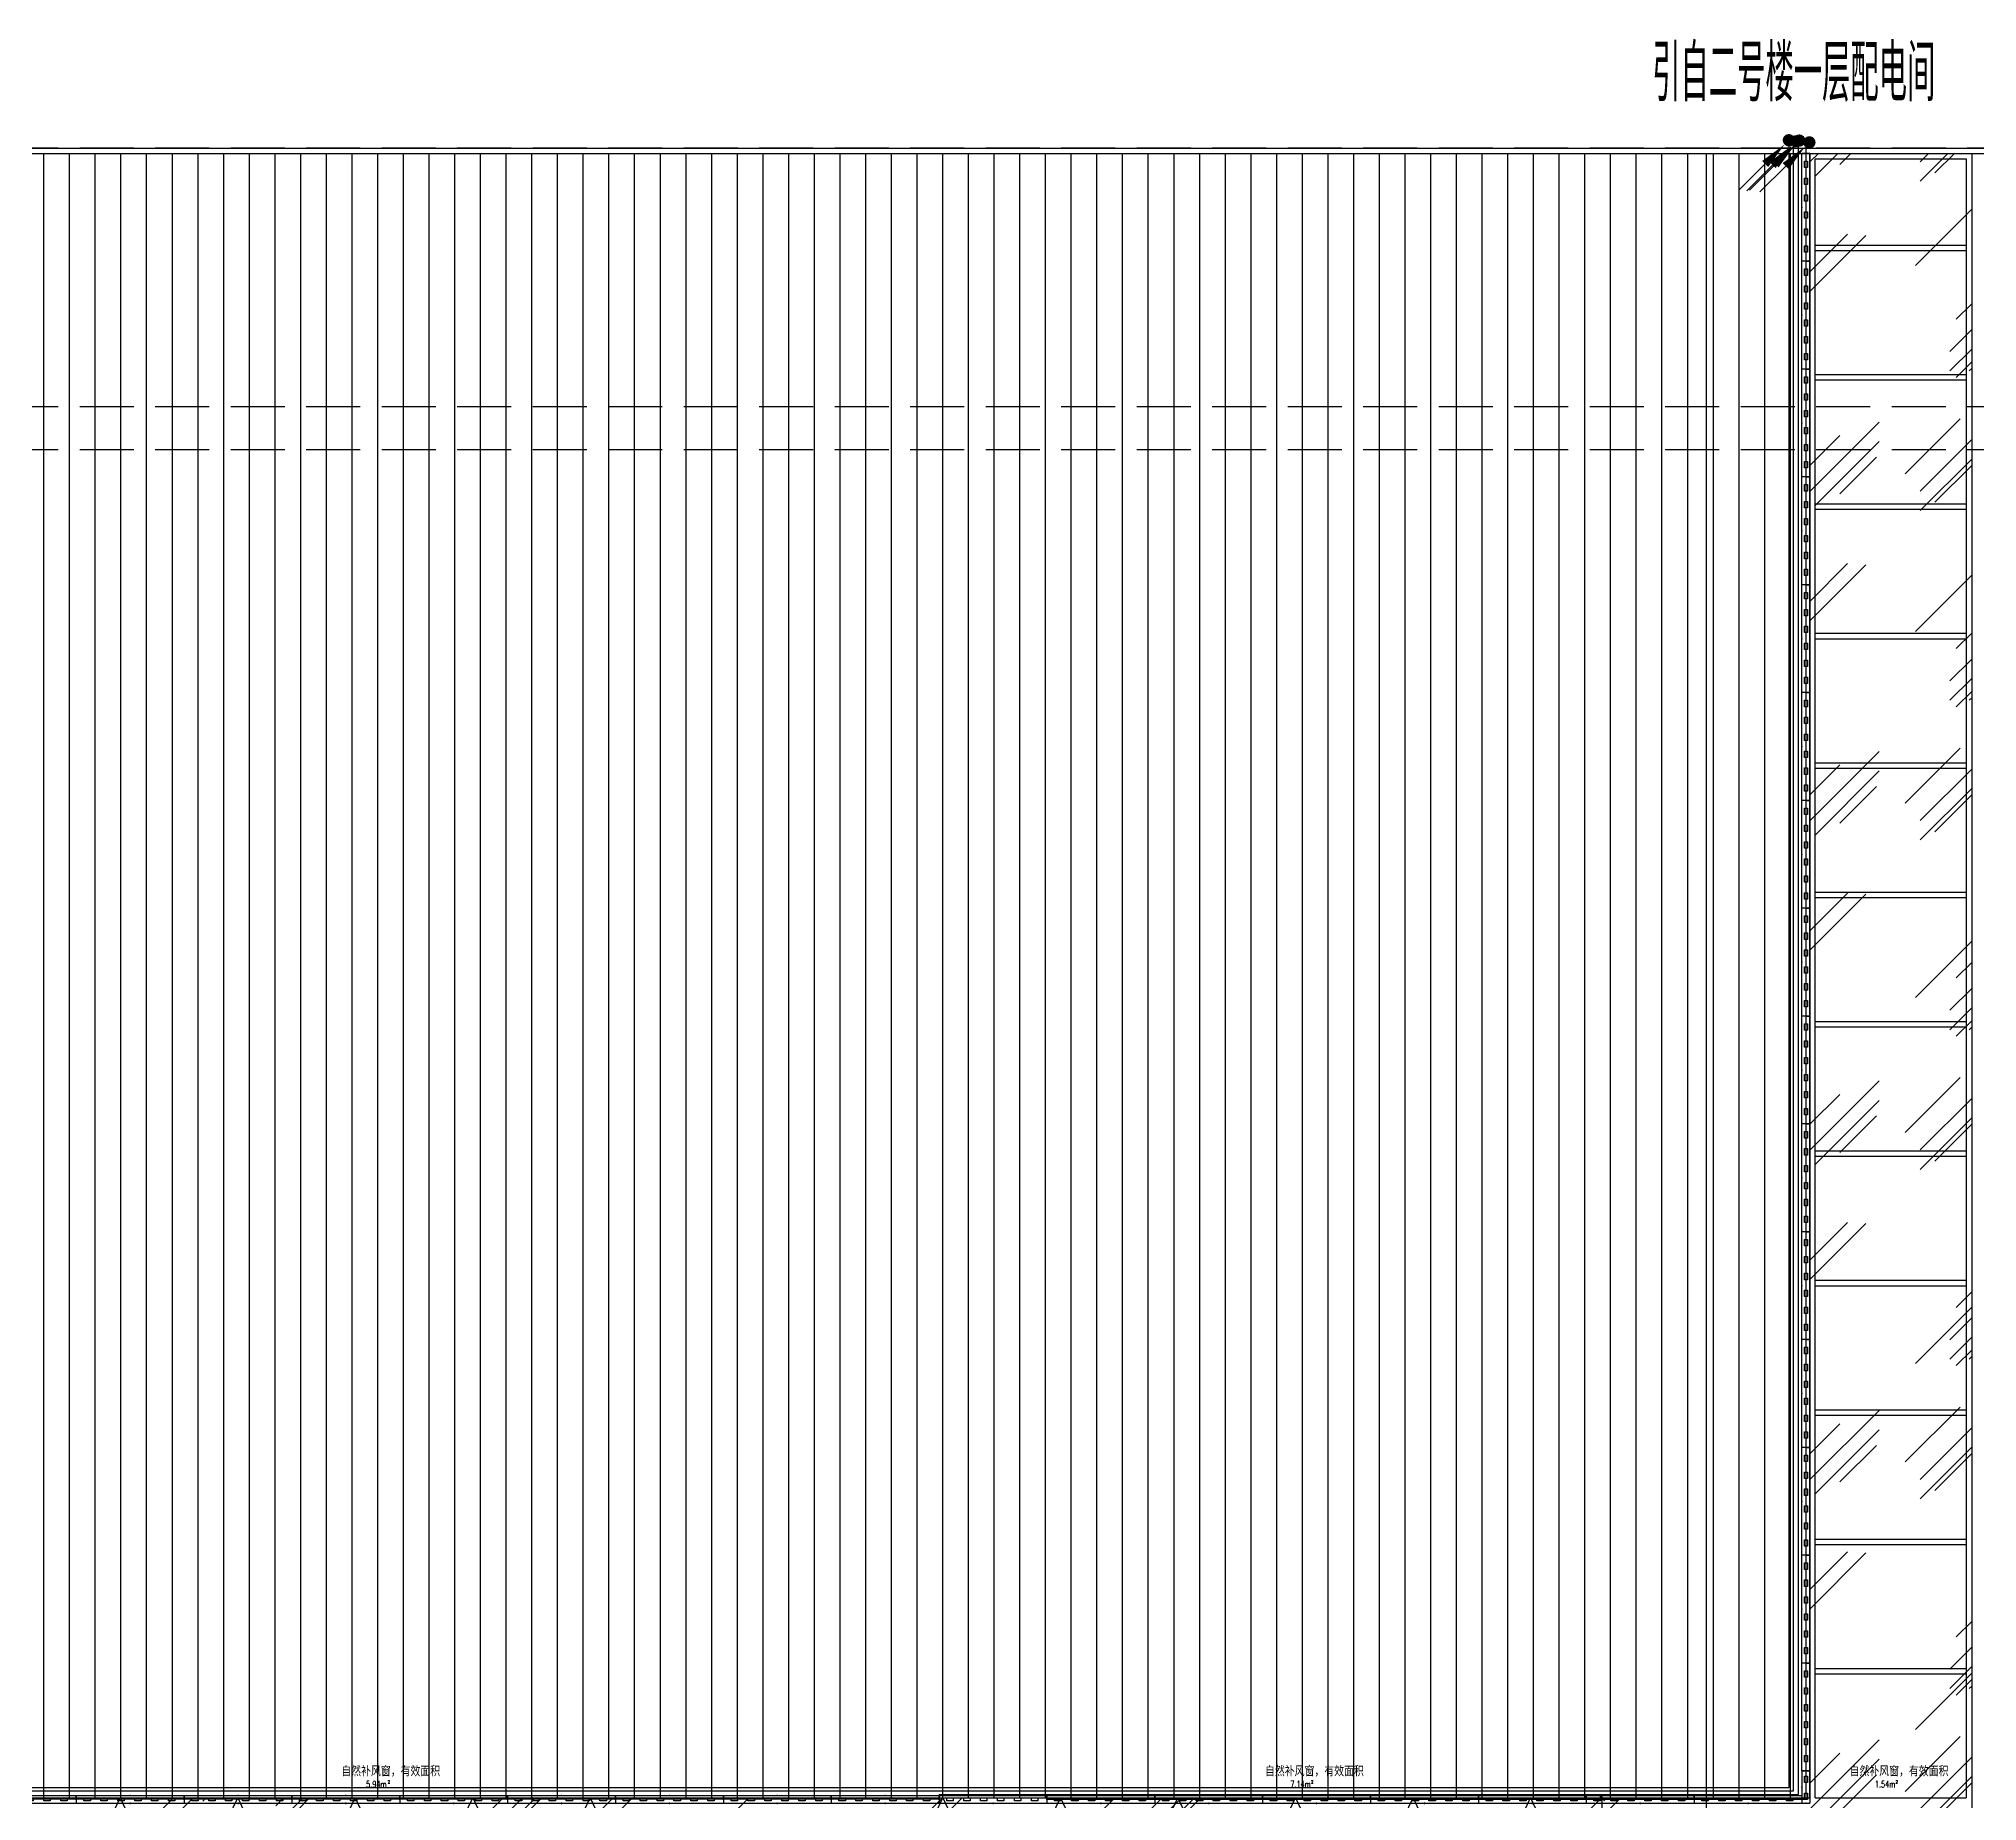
# Model space of a CAD drawing. Extents: x -2377130 to 293730, y -2 to 754590.
# Drawn here: x -1186316 to -1168344, y 519607 to 535951 of the extents above; entities that cross this region are included whole.
import ezdxf
from ezdxf.enums import TextEntityAlignment as Align

# ---------------------------------------------------------------- set-up
doc = ezdxf.new("R2010")
doc.units = 0
doc.header["$LTSCALE"] = 1000
doc.header["$MEASUREMENT"] = 0
doc.linetypes.add('__DASH', pattern=[0.35, 0.25, -0.1])
doc.linetypes.add('DOTE', pattern=[2.42, 2, -0.2, 0.02, -0.2])
doc.layers.add('.灯具', color=3, linetype='Continuous', lineweight=25)
doc.layers.add('A-WALL-HATCH', color=8, linetype='Continuous', lineweight=13)
for name, color, linetype in [('0 @ 1', 7, 'Continuous'), ('A-AXIS-DOTE', 14, 'DOTE'), ('A-AXIS-DP', 126, 'Continuous'), ('A-HATCH-2', 251, 'Continuous'), ('A-LIN-V', 9, 'Continuous'), ('A-WINDOW', 140, 'Continuous'), ('DIM-照明', 3, 'Continuous'), ('EQUIP-照明', 3, 'Continuous'), ('LWIRE', 4, 'Continuous'), ('SPACE', 7, 'Continuous')]:
    doc.layers.add(name, color=color, linetype=linetype)
doc.styles.add('_TCH_SPACE', font='SIMPLEX', dxfattribs={"height": 5, "bigfont": 'GBCBIG'})
doc.styles.add('_TEL_DIM', font='SIMPLEX', dxfattribs={"width": 0.8, "height": 3.5, "bigfont": 'HZTXT'})
doc.styles.get("Standard").update_dxf_attribs({"font": 'gbenor.shx', "bigfont": 'gbcbig.shx'})

# ---------------------------------------------------------------- blocks, each defined once
blk = doc.blocks.new('12ZA')
at = {"color": 3}
for p, q in [((11454727, 202786), (11455727, 202786)), ((11454727, 202712), (11454727, 202786)), ((11454727, 202712), (11454727, 202737)), ((11454812, 202763), (11454871, 202763)), ((11454812, 202734), (11454812, 202763)), ((11454871, 202734), (11454812, 202734)), ((11454871, 202763), (11454871, 202734)), ((11454969, 202763), (11455028, 202763)), ((11454969, 202734), (11454969, 202763)), ((11455028, 202734), (11454969, 202734)), ((11455028, 202763), (11455028, 202734)), ((11455126, 202763), (11455185, 202763)), ((11455126, 202734), (11455126, 202763)), ((11455185, 202734), (11455126, 202734)), ((11455185, 202763), (11455185, 202734)), ((11455283, 202763), (11455342, 202763)), ((11455283, 202734), (11455283, 202763)), ((11455342, 202734), (11455283, 202734)), ((11455342, 202763), (11455342, 202734)), ((11455439, 202763), (11455499, 202763)), ((11455439, 202734), (11455439, 202763)), ((11455499, 202734), (11455439, 202734)), ((11455499, 202763), (11455499, 202734)), ((11455596, 202763), (11455656, 202763)), ((11455596, 202734), (11455596, 202763)), ((11455656, 202734), (11455596, 202734)), ((11455656, 202763), (11455656, 202734)), ((11455727, 202712), (11455727, 202786)), ((11455727, 202737), (11455727, 202712)), ((11455727, 202712), (11454727, 202712))]:
    blk.add_line(p, q, dxfattribs=at)
for p in [(11454727, 202749), (11454727, 202749), (11454727, 202749), (11455227, 202786), (11455227, 202786), (11455227, 202786), (11455727, 202749), (11455727, 202749), (11455727, 202749), (11455727, 202749), (11455727, 202749), (11455227, 202712), (11455227, 202712), (11455227, 202712)]:
    blk.add_point(p, dxfattribs=at)
at = {"color": 3, "style": '_TEL_DIM', "flags": 1}
for tag in ['REMARK', 'A']:
    blk.add_attdef(tag, text='', height=0.01, dxfattribs=at).set_placement((11455227, 202712), align=Align.MIDDLE_CENTER)
blk = doc.blocks.new('$equip_U$00000141(SEELE-PC)')
at = {"color": 8}
for p in [(-1, 0), (0, 0.074), (0, -0.074), (1, -0.024)]:
    blk.add_point(p, dxfattribs=at)
at = {"color": 8, "xscale": 0.002, "yscale": 0.002, "zscale": 0.002}
blk.add_blockref('12ZA', (-22910.454, -405.497), dxfattribs=at)
at = {"color": 7, "style": '_TEL_DIM', "flags": 1}
for tag in ['A', 'REMARK']:
    blk.add_attdef(tag, text='', height=0.00002, dxfattribs=at).set_placement((0, 0), align=Align.MIDDLE_CENTER)
blk = doc.blocks.new('$equip_U$00000080(LAPTOP-0UNQ9FSO)')
at = {"color": 4}
blk.add_blockref('$equip_U$00000141(SEELE-PC)', (1, 0.074), dxfattribs=at)
at = {"color": 7, "style": '_TEL_DIM', "flags": 1}
for tag in ['A', 'REMARK']:
    blk.add_attdef(tag, text='', height=0.00002, dxfattribs=at).set_placement((0, 0), align=Align.MIDDLE_CENTER)
blk = doc.blocks.new('az6')
at = {"color": 3}
for p, q in [((11456875, 202786), (11457175, 202786)), ((11456875, 202712), (11456875, 202786)), ((11456875, 202712), (11456875, 202737)), ((11456875, 202712), (11456875, 202737)), ((11456924, 202763), (11456983, 202763)), ((11456924, 202734), (11456924, 202763)), ((11456983, 202734), (11456924, 202734)), ((11456983, 202763), (11456983, 202734)), ((11457081, 202763), (11457140, 202763)), ((11457081, 202734), (11457081, 202763)), ((11457140, 202734), (11457081, 202734)), ((11457140, 202763), (11457140, 202734)), ((11457175, 202712), (11457175, 202786)), ((11457175, 202712), (11456875, 202712)), ((11457175, 202712), (11456875, 202712))]:
    blk.add_line(p, q, dxfattribs=at)
blk = doc.blocks.new('$equip_U$00000143(SEELE-PC)')
at = {"color": 8}
for p in [(-0.3, 0), (0, 0.074), (0.3, 0), (0, -0.074)]:
    blk.add_point(p, dxfattribs=at)
at = {"layer": '0 @ 1', "color": 8, "xscale": 0.002, "yscale": 0.002, "zscale": 0.002}
blk.add_blockref('az6', (-22914.05, -405.497), dxfattribs=at)
at = {"color": 7, "style": '_TEL_DIM', "flags": 1}
for tag in ['A', 'REMARK']:
    blk.add_attdef(tag, text='', height=0.00002, dxfattribs=at).set_placement((0, 0), align=Align.MIDDLE_CENTER)
blk = doc.blocks.new('$equip_U$00000082(LAPTOP-0UNQ9FSO)')
at = {"color": 4}
blk.add_blockref('$equip_U$00000143(SEELE-PC)', (0.3, 0.074), dxfattribs=at)
at = {"color": 7, "style": '_TEL_DIM', "flags": 1}
for tag in ['A', 'REMARK']:
    blk.add_attdef(tag, text='', height=0.00002, dxfattribs=at).set_placement((0, 0), align=Align.MIDDLE_CENTER)
blk = doc.blocks.new('$TelecSys$00000081')
for p, q in [((0.104, 0.104), (0.104, 0.104)), ((-0.104, -0.104), (-0.104, -0.104)), ((-1.15, -1.15), (-0.55, -0.55))]:
    blk.add_line(p, q)
at = {"const_width": 0.142}
blk.add_lwpolyline([(0.071, 0, 1), (-0.071, 0, 1)], format="xyb", close=True, dxfattribs=at)
blk.add_solid([(-0.62, -0.48), (-0.48, -0.62), (-0.1, -0.1)])
at = {"width": 0.8, "flags": 9}
blk.add_attdef('A', (0, 0), '', height=0.00002, rotation=180, dxfattribs=at)

msp = doc.modelspace()

# ---------------------------------------------------------------- linework, layer by layer
at = {"color": 0, "linetype": 'ByBlock', "const_width": 20}
msp.add_lwpolyline([(-1171795, 519612.5), (-1171845, 519662.5)], dxfattribs=at)
at = {"layer": 'A-AXIS-DOTE', "color": 8, "linetype": '__DASH', "ltscale": 2}
for p, q in [((-1146235.9, 534937.5), (-1244054.1, 534937.5)), ((-1146235.9, 532537.5), (-1244054.1, 532537.5)), ((-1146235.9, 532137.5), (-1244054.1, 532137.5))]:
    msp.add_line(p, q, dxfattribs=at)
at = {"layer": 'A-AXIS-DP', "color": 8}
for p, q in [((-1172435, 519637.5), (-1171770, 519637.5)), ((-1171820, 518437.5), (-1171820, 519637.5))]:
    msp.add_line(p, q, dxfattribs=at)
at = {"layer": 'A-HATCH-2', "color": 8, "linetype": 'Continuous'}
for p, q in [((-1186268.5, 519637.5), (-1186268.5, 534887.5)), ((-1186030.4, 519637.5), (-1186030.4, 534887.5)), ((-1185792.2, 519637.5), (-1185792.2, 534887.5)), ((-1185554.1, 519637.5), (-1185554.1, 534887.5)), ((-1185316, 519637.5), (-1185316, 534887.5)), ((-1185077.9, 519637.5), (-1185077.9, 534887.5)), ((-1184839.7, 519637.5), (-1184839.7, 534887.5)), ((-1184601.6, 519637.5), (-1184601.6, 534887.5)), ((-1184363.5, 519637.5), (-1184363.5, 534887.5)), ((-1184125.4, 519637.5), (-1184125.4, 534887.5)), ((-1183887.2, 519637.5), (-1183887.2, 534887.5)), ((-1183649.1, 519637.5), (-1183649.1, 534887.5)), ((-1183411, 519637.5), (-1183411, 534887.5)), ((-1183172.9, 519637.5), (-1183172.9, 534887.5)), ((-1182934.7, 519637.5), (-1182934.7, 534887.5)), ((-1182696.6, 519637.5), (-1182696.6, 534887.5)), ((-1182458.5, 519637.5), (-1182458.5, 534887.5)), ((-1182220.4, 519637.5), (-1182220.4, 534887.5)), ((-1181982.2, 519637.5), (-1181982.2, 534887.5)), ((-1181744.1, 519637.5), (-1181744.1, 534887.5)), ((-1181506, 519637.5), (-1181506, 534887.5)), ((-1181267.9, 519637.5), (-1181267.9, 534887.5)), ((-1181029.7, 519637.5), (-1181029.7, 534887.5)), ((-1180791.6, 519637.5), (-1180791.6, 534887.5)), ((-1180553.5, 519637.5), (-1180553.5, 534887.5)), ((-1180315.4, 519637.5), (-1180315.4, 534887.5)), ((-1180077.2, 519637.5), (-1180077.2, 534887.5)), ((-1179839.1, 519637.5), (-1179839.1, 534887.5)), ((-1179601, 519637.5), (-1179601, 534887.5)), ((-1179362.9, 519637.5), (-1179362.9, 534887.5)), ((-1179124.7, 519637.5), (-1179124.7, 534887.5)), ((-1178886.6, 519637.5), (-1178886.6, 534887.5)), ((-1178648.5, 519637.5), (-1178648.5, 534887.5)), ((-1178410.4, 519637.5), (-1178410.4, 534887.5)), ((-1178172.2, 519637.5), (-1178172.2, 534887.5)), ((-1177934.1, 519637.5), (-1177934.1, 534887.5)), ((-1177696, 519637.5), (-1177696, 534887.5)), ((-1177457.9, 519637.5), (-1177457.9, 534887.5)), ((-1177219.7, 519637.5), (-1177219.7, 534887.5)), ((-1176981.6, 519637.5), (-1176981.6, 534887.5)), ((-1176743.5, 519637.5), (-1176743.5, 534887.5)), ((-1176505.4, 519637.5), (-1176505.4, 534887.5)), ((-1176267.2, 519637.5), (-1176267.2, 534887.5)), ((-1176029.1, 519637.5), (-1176029.1, 534887.5)), ((-1175791, 519637.5), (-1175791, 534887.5)), ((-1175552.9, 519637.5), (-1175552.9, 534887.5)), ((-1175314.7, 519637.5), (-1175314.7, 534887.5)), ((-1175076.6, 519637.5), (-1175076.6, 534887.5)), ((-1174838.5, 519637.5), (-1174838.5, 534887.5)), ((-1174600.4, 519637.5), (-1174600.4, 534887.5)), ((-1174362.2, 519637.5), (-1174362.2, 534887.5)), ((-1174124.1, 519637.5), (-1174124.1, 534887.5)), ((-1173886, 519637.5), (-1173886, 534887.5)), ((-1173647.9, 519637.5), (-1173647.9, 534887.5)), ((-1173409.7, 519637.5), (-1173409.7, 534887.5)), ((-1173171.6, 519637.5), (-1173171.6, 534887.5)), ((-1172933.5, 519637.5), (-1172933.5, 534887.5)), ((-1172695.4, 519637.5), (-1172695.4, 534887.5)), ((-1172457.2, 519637.5), (-1172457.2, 534887.5)), ((-1172219.1, 519637.5), (-1172219.1, 534887.5)), ((-1171981, 519637.5), (-1171981, 534887.5)), ((-1171742.9, 519637.5), (-1171742.9, 534887.5)), ((-1171504.7, 519637.5), (-1171504.7, 534887.5)), ((-1171266.6, 519637.5), (-1171266.6, 534887.5)), ((-1171028.5, 519637.5), (-1171028.5, 534887.5)), ((-1170790.4, 519637.5), (-1170790.4, 534887.5)), ((-1170552.2, 519637.5), (-1170552.2, 534887.5)), ((-1170314.1, 519637.5), (-1170314.1, 534887.5)), ((-1170076, 519637.5), (-1170076, 534887.5))]:
    msp.add_line(p, q, dxfattribs=at)
at = {"layer": 'A-LIN-V', "color": 8}
for p, q in [((-1237045, 534937.5), (-1153245, 534937.5)), ((-1237045, 534887.5), (-1153245, 534887.5)), ((-1170858, 534887.5), (-1170858, 516937.5))]:
    msp.add_line(p, q, dxfattribs=at)
at = {"layer": 'A-WALL-HATCH', "color": 8, "linetype": 'Continuous'}
for p, q in [((-1169895, 534808.3), (-1169815.9, 534887.5)), ((-1169847, 534676.4), (-1169635.9, 534887.5)), ((-1169617.3, 534786.1), (-1169515.9, 534887.5)), ((-1168873.1, 534810.3), (-1168795.9, 534887.5)), ((-1168873.1, 534630.3), (-1168615.9, 534887.5)), ((-1168736.1, 534707.3), (-1168555.9, 534887.5)), ((-1168916.1, 533848.4), (-1168395, 534369.5)), ((-1169895, 533788.3), (-1169545.2, 534138.1)), ((-1169895, 533608.3), (-1169375.5, 534127.8)), ((-1168537.8, 533350.8), (-1168395, 533493.6)), ((-1168597.8, 533050.8), (-1168395, 533253.6)), ((-1168597.8, 532870.8), (-1168395, 533073.6)), ((-1168537.8, 532810.8), (-1168395, 532953.6)), ((-1168417.8, 532870.8), (-1168395, 532893.6)), ((-1169895, 531753.6), (-1169253, 532395.6)), ((-1169011.2, 531917.4), (-1168502.1, 532426.5)), ((-1169895, 531993.6), (-1169617.3, 532271.4)), ((-1169847, 531621.7), (-1169253, 532215.6)), ((-1168873.1, 531755.6), (-1168395, 532233.6)), ((-1169617.3, 531731.4), (-1169277.9, 532070.8)), ((-1168873.1, 531575.6), (-1168395, 532053.6)), ((-1168736.1, 531652.6), (-1168396.6, 531992)), ((-1169895, 530733.6), (-1169545.2, 531083.4)), ((-1169895, 530553.6), (-1169375.5, 531073.1)), ((-1168916.1, 530454.3), (-1168395, 530975.4)), ((-1168537.8, 530296.1), (-1168395, 530438.9)), ((-1168597.8, 529996.1), (-1168395, 530198.9)), ((-1168597.8, 529816.1), (-1168395, 530018.9)), ((-1168537.8, 529756.1), (-1168395, 529898.9)), ((-1168417.8, 529816.1), (-1168395, 529838.9)), ((-1169895, 528698.9), (-1169253, 529340.9)), ((-1169011.2, 528862.7), (-1168502.1, 529371.8)), ((-1169895, 528938.9), (-1169617.3, 529216.7)), ((-1169847, 528566.9), (-1169253, 529160.9)), ((-1168873.1, 528700.9), (-1168395, 529178.9)), ((-1169617.3, 528676.7), (-1169277.9, 529016.1)), ((-1168873.1, 528520.9), (-1168395, 528998.9)), ((-1168736.1, 528597.9), (-1168396.6, 528937.3)), ((-1169895, 527678.9), (-1169545.2, 528028.7)), ((-1169895, 527498.9), (-1169375.5, 528018.4)), ((-1168916.1, 527060.2), (-1168395, 527581.3)), ((-1168537.8, 527241.4), (-1168395, 527384.2)), ((-1168597.8, 526941.4), (-1168395, 527144.2)), ((-1168597.8, 526761.4), (-1168395, 526964.2)), ((-1168537.8, 526701.4), (-1168395, 526844.2)), ((-1168417.8, 526761.4), (-1168395, 526784.2)), ((-1169895, 525644.2), (-1169253, 526286.2)), ((-1169011.2, 525808), (-1168502.1, 526317.1)), ((-1169895, 525884.2), (-1169617.3, 526162)), ((-1169847, 525512.2), (-1169253, 526106.2)), ((-1168873.1, 525646.2), (-1168395, 526124.2)), ((-1169617.3, 525622), (-1169277.9, 525961.4)), ((-1168873.1, 525466.2), (-1168395, 525944.2)), ((-1168736.1, 525543.2), (-1168396.6, 525882.6)), ((-1169895, 524624.2), (-1169545.2, 524974)), ((-1169895, 524444.2), (-1169375.5, 524963.7)), ((-1168537.8, 524186.7), (-1168395, 524329.5)), ((-1168916.1, 523666.1), (-1168395, 524187.2)), ((-1168597.8, 523886.7), (-1168395, 524089.5)), ((-1168597.8, 523706.7), (-1168395, 523909.5)), ((-1168537.8, 523646.7), (-1168395, 523789.5)), ((-1168417.8, 523706.7), (-1168395, 523729.5)), ((-1169895, 522589.5), (-1169253, 523231.5)), ((-1169011.2, 522753.3), (-1168502.1, 523262.4)), ((-1169895, 522829.5), (-1169617.3, 523107.3)), ((-1169847, 522457.5), (-1169253, 523051.5)), ((-1168873.1, 522591.5), (-1168395, 523069.5)), ((-1169617.3, 522567.3), (-1169277.9, 522906.7)), ((-1168873.1, 522411.5), (-1168395, 522889.5)), ((-1168736.1, 522488.5), (-1168396.6, 522827.9)), ((-1169895, 521569.5), (-1169545.2, 521919.3)), ((-1169895, 521389.5), (-1169375.5, 521909)), ((-1168537.8, 521132), (-1168395, 521274.8)), ((-1168597.8, 520832), (-1168395, 521034.8)), ((-1168597.8, 520652), (-1168395, 520854.8)), ((-1168916.1, 520272), (-1168395, 520793)), ((-1168537.8, 520592), (-1168395, 520734.8)), ((-1168417.8, 520652), (-1168395, 520674.8)), ((-1170016.7, 519413.1), (-1169253, 520176.8)), ((-1169011.2, 519698.6), (-1168502.1, 520207.7)), ((-1169895, 519774.8), (-1169617.3, 520052.6)), ((-1169847, 519402.8), (-1169253, 519996.8)), ((-1168873.1, 519536.8), (-1168395, 520014.8)), ((-1169617.3, 519512.6), (-1169277.9, 519852)), ((-1168873.1, 519356.8), (-1168395, 519834.8)), ((-1168736.1, 519433.8), (-1168396.6, 519773.2)), ((-1185195.6, 519507.7), (-1185065.9, 519637.5)), ((-1185025.9, 519497.4), (-1184885.9, 519637.5)), ((-1184796.2, 519607.1), (-1184765.9, 519637.5)), ((-1184119.9, 519563.5), (-1184045.9, 519637.5)), ((-1184119.9, 519383.5), (-1183865.9, 519637.5)), ((-1183915, 519528.3), (-1183805.9, 519637.5)), ((-1182359.1, 518989.5), (-1181711.2, 519637.5)), ((-1182274.3, 519614.4), (-1182251.2, 519637.5)), ((-1182249.4, 519219.2), (-1181831.2, 519637.5)), ((-1182249.4, 519399.2), (-1182011.2, 519637.5)), ((-1182069.4, 519219.2), (-1181651.2, 519637.5)), ((-1182011.2, 518437.5), (-1180811.2, 519637.5)), ((-1181998.5, 518630.1), (-1180991.2, 519637.5)), ((-1180300.3, 519070.1), (-1179732.9, 519637.5)), ((-1178271.7, 519122.2), (-1177756.5, 519637.5)), ((-1178186.8, 519387.1), (-1177936.5, 519637.5)), ((-1176505.6, 519470.7), (-1176338.8, 519637.5)), ((-1176187.3, 519171.9), (-1175721.8, 519637.5)), ((-1176187.3, 519351.9), (-1175901.8, 519637.5)), ((-1176127.3, 519111.9), (-1175601.8, 519637.5)), ((-1176007.3, 519172), (-1175541.8, 519637.5)), ((-1172684.8, 518599.8), (-1171647.1, 519637.5)), ((-1172684.8, 518779.8), (-1171836.2, 519628.3)), ((-1170041.5, 519628.3), (-1170032.4, 519637.5))]:
    msp.add_line(p, q, dxfattribs=at)
at = {"layer": 'A-WINDOW', "color": 8}
for p, q in [((-1169895, 534887.5), (-1168395, 534887.5)), ((-1169895, 531737.5), (-1169895, 534887.5)), ((-1168395, 534887.5), (-1168395, 518437.5)), ((-1169845, 531737.5), (-1169845, 534837.5)), ((-1169845, 534837.5), (-1168445, 534837.5)), ((-1168445, 534837.5), (-1168445, 519637.5)), ((-1169845, 534037.5), (-1168445, 534037.5)), ((-1169845, 533987.5), (-1168445, 533987.5)), ((-1169845, 532837.5), (-1168445, 532837.5)), ((-1169845, 532787.5), (-1168445, 532787.5)), ((-1169895, 519637.5), (-1169895, 531737.5)), ((-1169845, 519637.5), (-1169845, 531737.5)), ((-1169845, 531637.5), (-1168445, 531637.5)), ((-1169845, 531587.5), (-1168445, 531587.5)), ((-1169845, 530437.5), (-1168445, 530437.5)), ((-1169845, 530387.5), (-1168445, 530387.5)), ((-1169845, 529237.5), (-1168445, 529237.5)), ((-1169845, 529187.5), (-1168445, 529187.5)), ((-1169845, 528037.5), (-1168445, 528037.5)), ((-1169845, 527987.5), (-1168445, 527987.5)), ((-1169845, 526837.5), (-1168445, 526837.5)), ((-1169845, 526787.5), (-1168445, 526787.5)), ((-1169845, 525637.5), (-1168445, 525637.5)), ((-1169845, 525587.5), (-1168445, 525587.5)), ((-1169845, 524437.5), (-1168445, 524437.5)), ((-1169845, 524387.5), (-1168445, 524387.5)), ((-1169845, 523237.5), (-1168445, 523237.5)), ((-1169845, 523187.5), (-1168445, 523187.5)), ((-1169845, 522037.5), (-1168445, 522037.5)), ((-1169845, 521987.5), (-1168445, 521987.5)), ((-1169845, 520837.5), (-1168445, 520837.5)), ((-1169845, 520787.5), (-1168445, 520787.5)), ((-1229090.3, 519637.5), (-1169895, 519637.5)), ((-1186114, 518487.5), (-1185561.5, 519637.5)), ((-1185561.5, 519637.5), (-1185024.2, 518487.5)), ((-1185024.2, 518487.5), (-1184471.8, 519637.5)), ((-1184471.8, 519637.5), (-1183934.5, 518487.5)), ((-1183934.5, 518487.5), (-1183382.1, 519637.5)), ((-1183382.1, 519637.5), (-1182844.8, 518487.5)), ((-1182844.8, 518487.5), (-1182292.4, 519637.5)), ((-1182292.4, 519637.5), (-1181755.1, 518487.5)), ((-1181755.1, 518487.5), (-1181202.7, 519637.5)), ((-1181202.7, 519637.5), (-1180665.4, 518487.5)), ((-1178486, 518487.5), (-1177933.6, 519637.5)), ((-1177933.6, 519637.5), (-1177396.3, 518487.5)), ((-1177396.3, 518487.5), (-1176843.8, 519637.5)), ((-1176843.8, 519637.5), (-1176306.6, 518487.5)), ((-1176306.6, 518487.5), (-1175754.1, 519637.5)), ((-1175754.1, 519637.5), (-1175216.8, 518487.5)), ((-1175216.8, 518487.5), (-1174664.4, 519637.5)), ((-1174664.4, 519637.5), (-1174127.1, 518487.5)), ((-1174127.1, 518487.5), (-1173574.7, 519637.5)), ((-1173574.7, 519637.5), (-1173037.4, 518487.5)), ((-1173037.4, 518487.5), (-1172485, 519637.5)), ((-1172485, 519637.5), (-1171947.7, 518487.5)), ((-1169845, 519637.5), (-1168445, 519637.5))]:
    msp.add_line(p, q, dxfattribs=at)
at = {"layer": 'DIM-照明', "color": 6}
for points in [[(-1170090, 535010), (-1170090, 519730), (-1225970, 519730), (-1225969, 519624.5), (-1229080, 519624.5), (-1229080, 517287.5)], [(-1170050, 535000), (-1170050, 519700), (-1201970, 519700), (-1201969, 519624.5), (-1224969, 519624.5)], [(-1177969, 519670), (-1170000, 519670), (-1170000, 535000)], [(-1169932, 535000), (-1169932, 519622.3), (-1176969, 519622.3)], [(-1177969, 519670), (-1177969, 519624.5), (-1200969, 519624.5)]]:
    msp.add_lwpolyline(points, dxfattribs=at)

# ---------------------------------------------------------------- block references
at = {"layer": 'EQUIP-照明', "color": 8, "xscale": 500, "yscale": 500, "zscale": 500}
for name, p, rotation in [('$equip_U$00000080(LAPTOP-0UNQ9FSO)', (-1169895, 533887.5), 90.00000000000087), ('$equip_U$00000080(LAPTOP-0UNQ9FSO)', (-1169895, 532887.5), 90.00000000000087), ('$equip_U$00000080(LAPTOP-0UNQ9FSO)', (-1169895, 531887.5), 90.00000000000087), ('$equip_U$00000080(LAPTOP-0UNQ9FSO)', (-1169895, 530887.5), 90.00000000000087), ('$equip_U$00000080(LAPTOP-0UNQ9FSO)', (-1169895, 529887.5), 90.00000000000087), ('$equip_U$00000080(LAPTOP-0UNQ9FSO)', (-1169895, 528887.5), 90.00000000000087), ('$equip_U$00000080(LAPTOP-0UNQ9FSO)', (-1169895, 527887.5), 90.00000000000087), ('$equip_U$00000080(LAPTOP-0UNQ9FSO)', (-1169895, 526887.5), 90.00000000000087), ('$equip_U$00000080(LAPTOP-0UNQ9FSO)', (-1169895, 525887.5), 90.00000000000087), ('$equip_U$00000080(LAPTOP-0UNQ9FSO)', (-1169895, 524887.5), 90.00000000000087), ('$equip_U$00000080(LAPTOP-0UNQ9FSO)', (-1169895, 523887.5), 90.00000000000087), ('$equip_U$00000080(LAPTOP-0UNQ9FSO)', (-1169895, 522887.5), 90.00000000000087), ('$equip_U$00000080(LAPTOP-0UNQ9FSO)', (-1169895, 521887.5), 90.00000000000087), ('$equip_U$00000080(LAPTOP-0UNQ9FSO)', (-1169895, 520887.5), 90.00000000000087), ('$equip_U$00000080(LAPTOP-0UNQ9FSO)', (-1169895, 519887.5), 90.00000000000087), ('$equip_U$00000082(LAPTOP-0UNQ9FSO)', (-1169969, 519887.5), 270), ('$equip_U$00000080(LAPTOP-0UNQ9FSO)', (-1185969, 519661.5), 180), ('$equip_U$00000080(LAPTOP-0UNQ9FSO)', (-1184969, 519661.5), 180), ('$equip_U$00000080(LAPTOP-0UNQ9FSO)', (-1183969, 519661.5), 180), ('$equip_U$00000080(LAPTOP-0UNQ9FSO)', (-1182969, 519661.5), 180), ('$equip_U$00000080(LAPTOP-0UNQ9FSO)', (-1181969, 519661.5), 180), ('$equip_U$00000080(LAPTOP-0UNQ9FSO)', (-1180969, 519661.5), 180), ('$equip_U$00000080(LAPTOP-0UNQ9FSO)', (-1179969, 519661.5), 180), ('$equip_U$00000080(LAPTOP-0UNQ9FSO)', (-1178969, 519661.5), 180), ('$equip_U$00000080(LAPTOP-0UNQ9FSO)', (-1177969, 519661.5), 180), ('$equip_U$00000080(LAPTOP-0UNQ9FSO)', (-1176969, 519661.5), 180), ('$equip_U$00000080(LAPTOP-0UNQ9FSO)', (-1175969, 519661.5), 180), ('$equip_U$00000080(LAPTOP-0UNQ9FSO)', (-1174969, 519661.5), 180), ('$equip_U$00000080(LAPTOP-0UNQ9FSO)', (-1173969, 519661.5), 180), ('$equip_U$00000080(LAPTOP-0UNQ9FSO)', (-1172969, 519661.5), 180), ('$equip_U$00000080(LAPTOP-0UNQ9FSO)', (-1171969, 519661.5), 180), ('$equip_U$00000080(LAPTOP-0UNQ9FSO)', (-1170969, 519661.5), 180), ('$equip_U$00000080(LAPTOP-0UNQ9FSO)', (-1169969, 519661.5), 180)]:
    msp.add_blockref(name, p, dxfattribs=dict(at, rotation=rotation))
at = {"layer": 'LWIRE', "color": 1, "xscale": 400, "yscale": 400, "zscale": 400}
for p in [(-1170090, 535010), (-1170021.5, 535000), (-1169993.8, 535006.7), (-1169900, 534990)]:
    msp.add_blockref('$TelecSys$00000081', p, dxfattribs=at)

# ---------------------------------------------------------------- texts
at = {"layer": '.灯具', "color": 7, "linetype": 'ByBlock', "style": '_TEL_DIM', "width": 0.5}
msp.add_text('引自二号楼一层配电间', height=525, rotation=0.00525, dxfattribs=at).set_placement((-1171357.5, 535369.9))
at = {"layer": 'SPACE', "color": 8, "style": '_TCH_SPACE'}
for p in [(-1183511.6, 519837.5), (-1174947.2, 519837.5), (-1169527.2, 519837.5)]:
    msp.add_text('自然补风窗，有效面积', height=96.45, dxfattribs=at).set_placement(p)
at = {"layer": 'SPACE', "color": 8, "style": '_TCH_SPACE', "width": 0.705882}
for s, height, p in [('5.94m', 59.5, (-1183281.3, 519735.1)), ('2', 29.8, (-1183081.3, 519770.1)), ('7.14m', 59.5, (-1174713, 519735.1)), ('2', 29.8, (-1174521, 519770.1)), ('1.54m', 59.5, (-1169293, 519735.1)), ('2', 29.8, (-1169101, 519770.1))]:
    msp.add_text(s, height=height, dxfattribs=at).set_placement(p)

doc.saveas('drawing.dxf')
